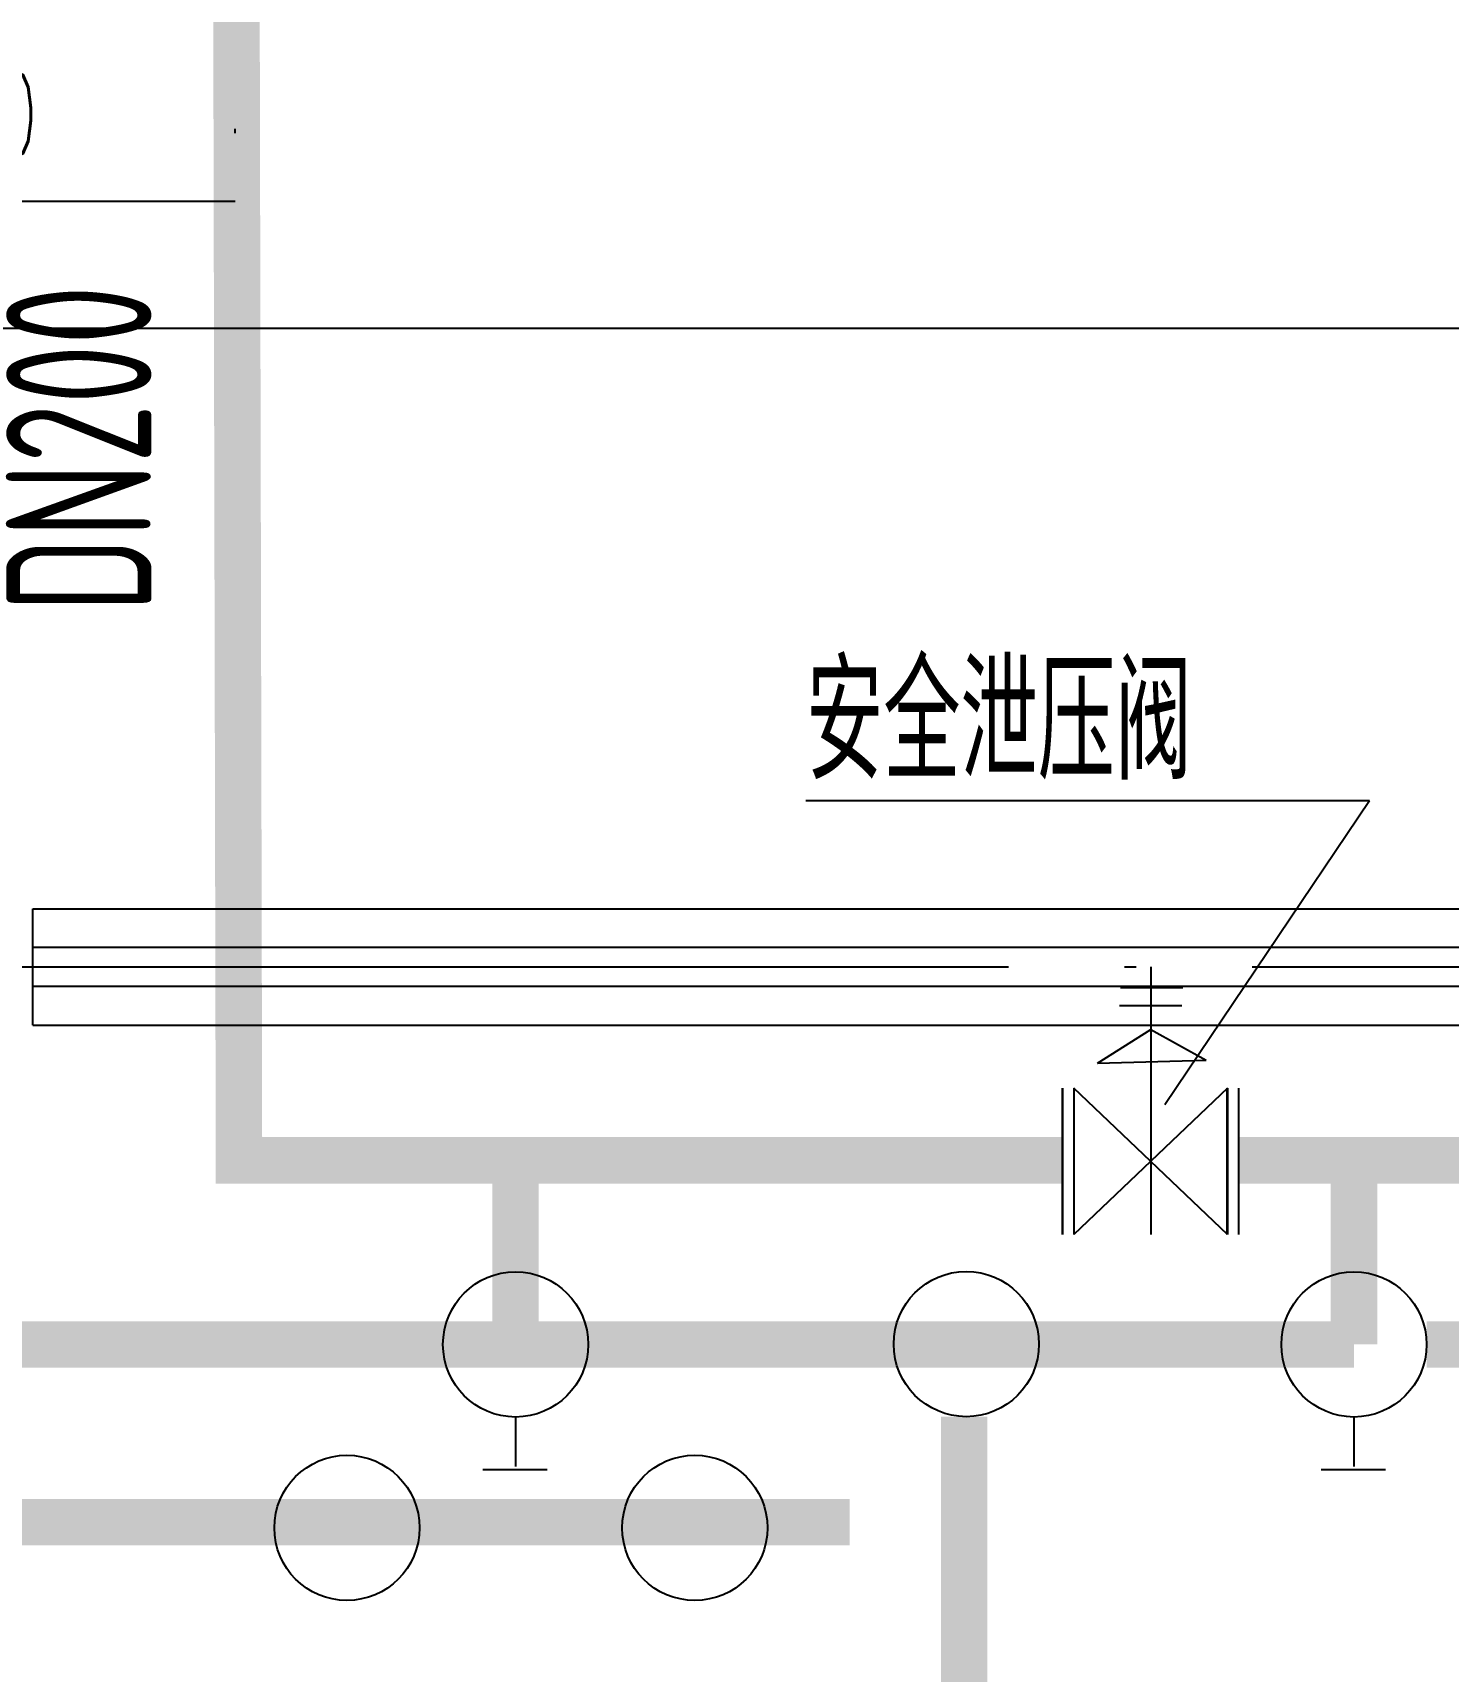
# Model space of a CAD drawing. Extents: x 84552 to 1115094, y -331058 to 102248.
# Drawn here: x 188205 to 190643, y 71206 to 74028 of the extents above; entities that cross this region are included whole.
import ezdxf

# ---------------------------------------------------------------- set-up
doc = ezdxf.new("R2010")
doc.units = 0
doc.header["$LTSCALE"] = 1000
doc.header["$MEASUREMENT"] = 0
doc.linetypes.add('DOTE', pattern=[2.42, 2, -0.2, 0.02, -0.2])
for name, color, linetype in [('DOTE', 1, 'Continuous'), ('STAIR', 2, 'Continuous'), ('测绘处中心区路网', 7, 'Continuous'), ('消防喷淋', 1, 'Continuous')]:
    doc.layers.add(name, color=color, linetype=linetype)
doc.layers.add('泡沫系统', color=4, linetype='Continuous', lineweight=80)
doc.layers.add('给水管', color=3, linetype='Continuous', lineweight=100)
doc.styles.add('_TCH_DIM_T3', font='SIMPLEX', dxfattribs={"width": 0.705882, "bigfont": 'GBCBIG'})
doc.styles.add('AHD', font='sceie.shx', dxfattribs={"width": 0.7, "bigfont": 'sceic.shx'})
doc.styles.add('sceie', font='sceie.shx', dxfattribs={"width": 0.7, "bigfont": 'sceic.shx'})
doc.dimstyles.new('副本 _TWT_ARCH&&100', dxfattribs={"dimtxt": 150, "dimasz": 50, "dimexe": 125, "dimexo": 125, "dimgap": 75, "dimtad": 1, "dimdec": 0, "dimzin": 0, "dimdsep": 46, "dimtxsty": '_TCH_DIM_T3', "dimblk": 'ARCHTICK', "dimcen": 0.09, "dimclrd": 3, "dimclre": 3, "dimclrt": 3, "dimazin": 2, "dimtfac": 1, "dimtdec": 0, "dimtix": 1, "dimtmove": 2, "dimatfit": 3, "dimfxl": 0, "dimtolj": 1, "dimtzin": 0, "dimlwd": -1, "dimarcsym": 0})

# ---------------------------------------------------------------- blocks, each defined once
blk = doc.blocks.new('_ArchTick')
at = {"color": 0, "linetype": 'ByBlock', "const_width": 0.4}
blk.add_lwpolyline([(-0.5, -0.5), (0.5, 0.5)], dxfattribs=at)
blk = doc.blocks.new('*D1511')
at = {"color": 3, "lineweight": -2}
for p, q in [((187605.2, 73854.9), (187605.2, 73862.6)), ((188553.6, 73854.9), (188553.6, 73862.6))]:
    blk.add_line(p, q, dxfattribs=at)
at = {"color": 3}
blk.add_line((187605.2, 73737.6), (188553.6, 73737.6), dxfattribs=at)
at = {"layer": 'Defpoints', "color": 0}
for p in [(187605.2, 73729.9), (188553.6, 73737.6), (188553.6, 73729.9)]:
    blk.add_point(p, dxfattribs=at)
at = {"color": 3, "xscale": 50, "yscale": 50, "zscale": 50, "rotation": 180}
blk.add_blockref('_ArchTick', (187605.2, 73737.6), dxfattribs=at)
at = {"color": 3, "xscale": 50, "yscale": 50, "zscale": 50}
blk.add_blockref('_ArchTick', (188553.6, 73737.6), dxfattribs=at)
at = {"color": 3, "insert": (188079.4, 73887.6), "char_height": 150, "attachment_point": 5, "style": '_TCH_DIM_T3'}
blk.add_mtext('\\A1;950', dxfattribs=at)

msp = doc.modelspace()

# ---------------------------------------------------------------- linework, layer by layer
at = {"color": 0}
for p, q in [((190507.1, 72705), (189536.6, 72705)), ((190078.5, 72383.9), (190185.7, 72383.9)), ((190076.9, 72352.4), (190184.1, 72352.4)), ((190038.6, 72253.4), (190130.5, 72311.6)), ((190130.5, 72311.6), (190226, 72258.6)), ((190038.6, 72253.4), (190226, 72258.6))]:
    msp.add_line(p, q, dxfattribs=at)
for p, q in [((190507.1, 72705), (190154.6, 72181.6)), ((188205.3, 72519), (191205.3, 72519)), ((188205.3, 72319), (188205.3, 72519)), ((191205.3, 72452.3), (188205.3, 72452.3)), ((191205.3, 72385.6), (188205.3, 72385.6)), ((188205.3, 72319), (191205.3, 72319)), ((189036.7, 71644), (189036.7, 71558.6)), ((190480.4, 71644), (190480.4, 71558.6)), ((188980.4, 71553.8), (189090.8, 71553.8)), ((190424.1, 71553.8), (190534.5, 71553.8))]:
    msp.add_line(p, q)
at = {"lineweight": -3}
for p, q in [((190130.5, 72419), (190130.5, 71958.4)), ((189978.5, 72210.4), (189978.5, 71958.4)), ((189978.5, 71958.4), (189978.5, 72210.4)), ((189998.2, 72210.4), (189998.2, 71958.4)), ((190261.8, 72210.4), (190261.8, 71958.4)), ((190261.8, 71958.4), (190261.8, 72210.4)), ((190262.8, 72210.4), (190262.8, 71958.4)), ((190281.6, 72210.4), (190281.6, 71958.4)), ((190281.6, 72210.4), (190281.6, 71958.4))]:
    msp.add_line(p, q, dxfattribs=at)
at = {"color": 0, "lineweight": -3}
for p, q in [((190262.8, 72210.4), (189998.2, 71958.4)), ((190262.8, 71958.4), (189998.2, 72210.4))]:
    msp.add_line(p, q, dxfattribs=at)
for centre in [(189036.7, 71769), (189812.8, 71769.6), (190480.4, 71769), (188746.3, 71453.1), (189345.3, 71453.1)]:
    msp.add_circle(centre, 125)
at = {"layer": 'DOTE', "linetype": 'DOTE'}
msp.add_line((178205.3, 72419), (195205.3, 72419), dxfattribs=at)
at = {"layer": 'STAIR'}
msp.add_lwpolyline([(193805.3, 67419), (193805.3, 63319), (179605.3, 63319), (179605.3, 73519), (193805.3, 73519), (193805.3, 71419)], dxfattribs=at)
at = {"layer": '泡沫系统', "lineweight": -3, "ltscale": 200, "const_width": 80, "flags": 128}
msp.add_lwpolyline([(189611.9, 71463.1), (185431.9, 71463.1)], dxfattribs=at)
at = {"layer": '消防喷淋', "ltscale": 200, "const_width": 80, "flags": 128}
for points in [[(188554.9, 74619), (188560.4, 72086), (189978.5, 72086)], [(189036.7, 72086), (189036.7, 71769)], [(190907.5, 72086), (190281.6, 72086)], [(190480.4, 72086), (190480.4, 71769)], [(190480.4, 71769), (188147, 71769)], [(196692.7, 71769), (190605.4, 71769)], [(189809, 71644.6), (189809, 70030.9)]]:
    msp.add_lwpolyline(points, dxfattribs=at)

# ---------------------------------------------------------------- texts
at = {"layer": '测绘处中心区路网', "color": 7, "lineweight": -3, "style": 'AHD', "width": 0.7}
msp.add_text('安全泄压阀', height=200, rotation=0, dxfattribs=at).set_placement((189536.8, 72741.7))
at = {"layer": '给水管', "color": 0, "lineweight": -3, "ltscale": 200, "style": 'sceie', "width": 0.7}
msp.add_text('DN200', height=250, rotation=90.0017, dxfattribs=at).set_placement((188409.6, 73030))

# ---------------------------------------------------------------- dimensions: what is measured, and where the dimension line sits
dim = msp.add_linear_dim(base=(188553.6, 73737.6), p1=(187605.2, 73729.9), p2=(188553.6, 73729.9), text='950', dimstyle='副本 _TWT_ARCH&&100', override={"dimfxl": 100})
dim.commit()
dim.dimension.update_dxf_attribs({"geometry": '*D1511', "text_midpoint": (188079.4, 73887.6)})

doc.saveas('drawing.dxf')
